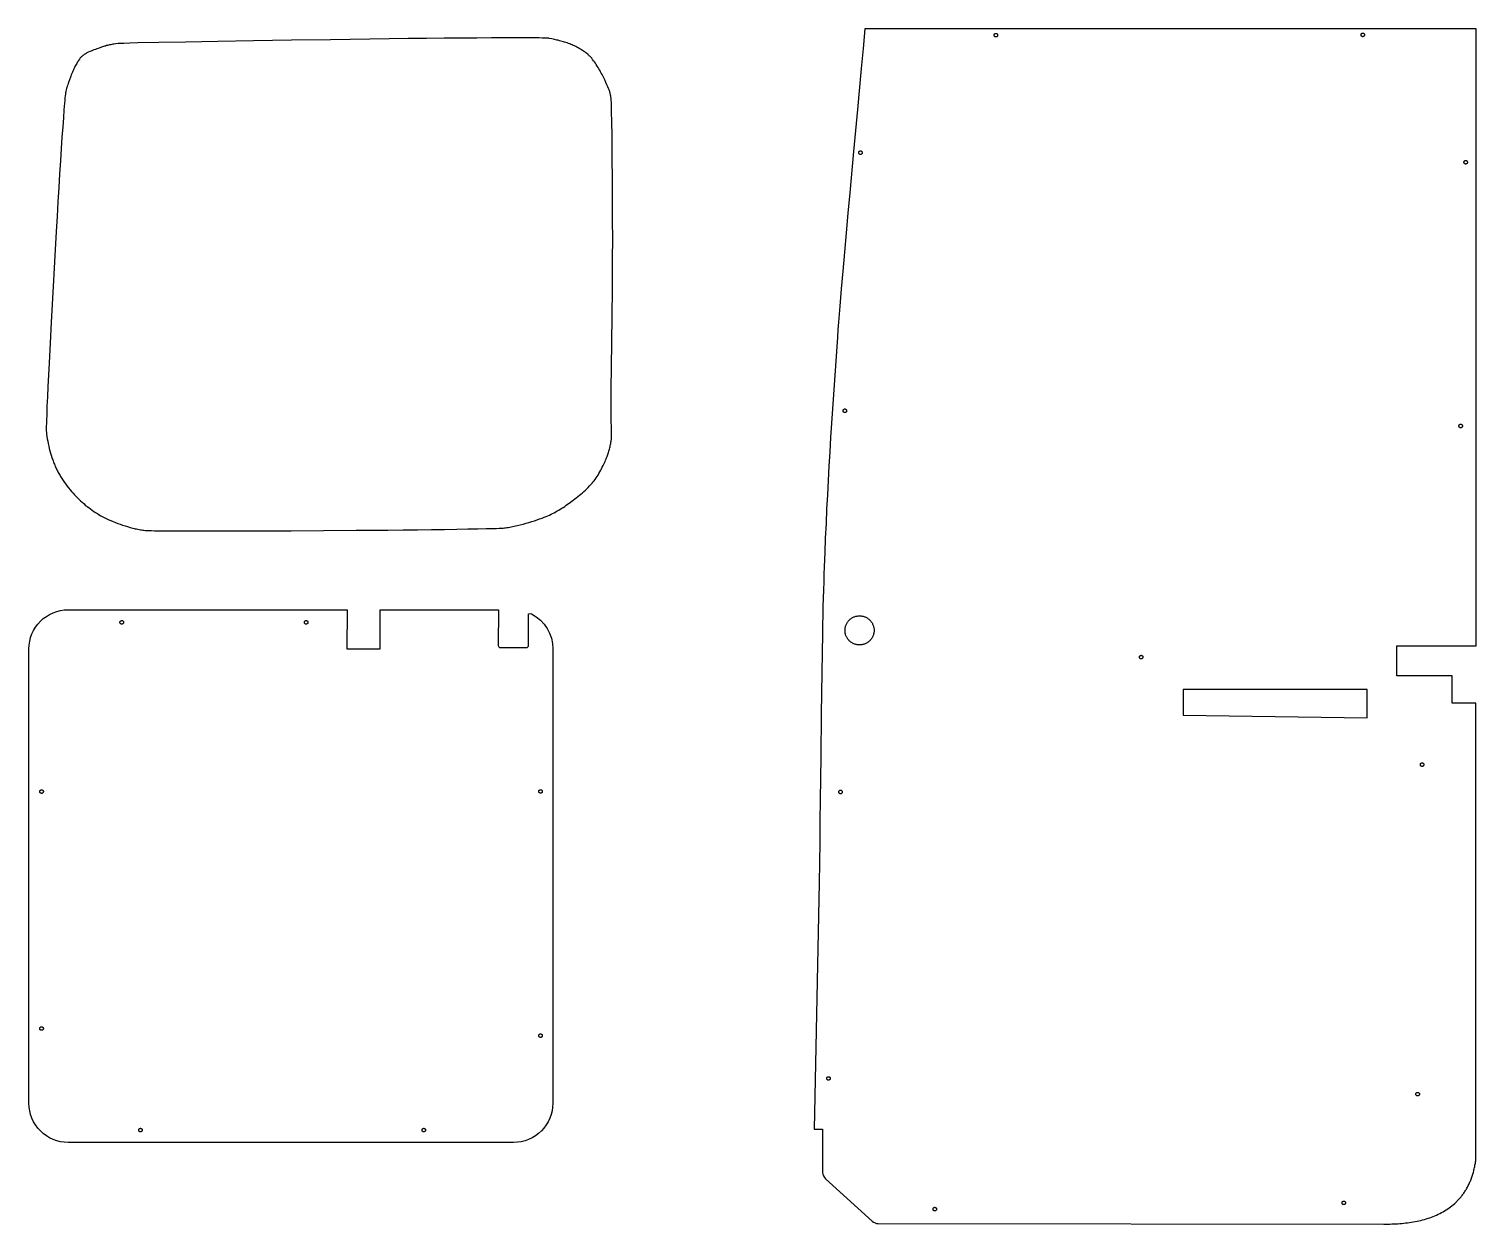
# Model space of a CAD drawing. Extents: x 850 to 7689, y -9166 to -905.
# Drawn here: x 6065 to 7689, y -4600 to -3258 of the extents above; entities that cross this region are included whole.
import ezdxf

# ---------------------------------------------------------------- set-up
doc = ezdxf.new("R2010")
doc.units = 0
doc.layers.add('Default_Layer', color=1, linetype='CONTINUOUS')

msp = doc.modelspace()

# ---------------------------------------------------------------- linework, layer by layer
at = {"layer": 'Default_Layer'}
for points in [[(7689.1, -4528.4), (7689.2, -4014.9), (7662.6, -4014.9), (7662.6, -3984.2), (7600.6, -3984.2), (7600.6, -3950.5), (7689.4, -3950.5), (7689.4, -3257.8), (7003.4, -3257.8), (7001.4, -3279.8), (6999.4, -3302.3), (6995.1, -3348.4), (6990.8, -3395.3), (6986.6, -3441.8), (6984.5, -3464.6), (6982.5, -3486.9), (6980.6, -3508.6), (6978.7, -3529.6), (6977, -3549.7), (6975.4, -3568.9), (6974.7, -3578), (6974, -3586.9), (6973.3, -3595.4), (6972.7, -3603.7), (6971.6, -3619.8), (6970.4, -3635.9), (6969.3, -3652), (6968.2, -3668.1), (6967.1, -3684.2), (6966.1, -3700.3), (6965.1, -3716.5), (6964.1, -3732.6), (6963.2, -3748.7), (6962.3, -3764.8), (6961.4, -3781), (6960.6, -3797.1), (6959.9, -3813.2), (6959.1, -3829.4), (6958.5, -3845.5), (6957.8, -3861.6), (6957.6, -3869.9), (6957.3, -3878.5), (6957, -3887.5), (6956.8, -3896.7), (6956.5, -3906.3), (6956.3, -3916.2), (6956.1, -3926.4), (6955.9, -3936.8), (6955.5, -3958.3), (6955.1, -3980.6), (6954.8, -4003.5), (6954.5, -4027), (6953.9, -4075), (6953.3, -4123.3), (6953.1, -4147.2), (6952.8, -4170.9), (6952.4, -4194), (6952.1, -4216.5), (6946.5, -4492.9), (6956.1, -4492.9), (6956.1, -4541.4, 0.211297), (6959.4, -4548.8), (7011.8, -4596.4, 0.186361), (7018.5, -4599), (7586.1, -4599.5), (7588.3, -4599.5), (7590.5, -4599.5), (7592.7, -4599.5), (7595, -4599.4), (7597.2, -4599.4), (7599.4, -4599.3), (7601.6, -4599.1), (7603.8, -4599), (7606, -4598.8), (7608.2, -4598.6), (7610.4, -4598.3), (7612.5, -4598.1), (7614.7, -4597.8), (7616.8, -4597.5), (7619, -4597.1), (7621.1, -4596.7), (7623.2, -4596.3), (7625.3, -4595.8), (7627.4, -4595.4), (7629.4, -4594.8), (7631.4, -4594.3), (7633.5, -4593.7), (7635.5, -4593.1), (7637.4, -4592.4), (7639.4, -4591.7), (7641.3, -4591), (7643.2, -4590.2), (7645.1, -4589.4), (7647, -4588.5), (7648.8, -4587.6), (7650.6, -4586.7), (7652.4, -4585.7), (7654.1, -4584.7), (7655.9, -4583.6), (7657.6, -4582.5), (7659.2, -4581.4), (7660.8, -4580.2), (7662.4, -4578.9), (7664, -4577.6), (7665.5, -4576.3), (7666.3, -4575.6), (7667, -4574.9), (7667.7, -4574.2), (7668.4, -4573.5), (7669.1, -4572.8), (7669.8, -4572), (7670.5, -4571.2), (7671.2, -4570.5), (7671.9, -4569.7), (7672.6, -4568.9), (7673.2, -4568.1), (7673.8, -4567.3), (7674.5, -4566.4), (7675.1, -4565.6), (7675.7, -4564.7), (7676.3, -4563.8), (7676.9, -4562.9), (7677.5, -4562), (7678, -4561.1), (7678.6, -4560.2), (7679.1, -4559.3), (7679.7, -4558.3), (7680.2, -4557.3), (7680.7, -4556.3), (7681.2, -4555.3), (7681.7, -4554.3), (7682.1, -4553.3), (7682.6, -4552.3), (7683, -4551.2), (7683.5, -4550.1), (7683.9, -4549.1), (7684.3, -4548), (7684.7, -4546.9), (7685.1, -4545.7), (7685.5, -4544.6), (7685.8, -4543.4), (7686.2, -4542.3), (7686.5, -4541.1), (7686.8, -4539.9), (7687.1, -4538.6), (7687.4, -4537.4), (7687.7, -4536.2), (7688, -4534.9), (7688.2, -4533.6), (7688.5, -4532.3), (7688.7, -4531), (7688.9, -4529.7), (7689.1, -4528.4)], [(6592.3, -3909.8), (6592, -3949.9, 0.413929), (6594.5, -3952.4), (6623.5, -3952.4, 0.414271), (6626, -3949.9), (6626.1, -3914.5, -0.207817), (6629.3, -3914.6, -0.282474), (6653.3, -3953.9), (6653.3, -4463.9, -0.414214), (6609.3, -4507.9), (6109.3, -4507.9, -0.414214), (6065.3, -4463.9), (6065.3, -3953.9, -0.414214), (6109.3, -3909.9), (6422.4, -3909.9), (6422.1, -3953.7), (6459.5, -3953.9), (6459.4, -3909.8), (6592.3, -3909.8)]]:
    msp.add_lwpolyline(points, format="xyb", close=True, dxfattribs=at)
for points in [[(7150.5, -3266.8), (7150.3, -3266.8), (7150.1, -3266.8), (7149.9, -3266.7), (7149.7, -3266.6), (7149.6, -3266.6), (7149.4, -3266.5), (7149.3, -3266.3), (7149.1, -3266.2), (7149, -3266.1), (7148.9, -3265.9), (7148.8, -3265.8), (7148.7, -3265.6), (7148.6, -3265.4), (7148.6, -3265.2), (7148.5, -3265), (7148.5, -3264.8), (7148.5, -3264.6), (7148.6, -3264.4), (7148.6, -3264.2), (7148.7, -3264), (7148.8, -3263.8), (7148.9, -3263.7), (7149, -3263.5), (7149.1, -3263.4), (7149.3, -3263.3), (7149.4, -3263.1), (7149.6, -3263), (7149.7, -3263), (7149.9, -3262.9), (7150.1, -3262.8), (7150.3, -3262.8), (7150.5, -3262.8), (7150.7, -3262.8), (7150.9, -3262.8), (7151.1, -3262.9), (7151.3, -3263), (7151.5, -3263), (7151.6, -3263.1), (7151.8, -3263.3), (7151.9, -3263.4), (7152.1, -3263.5), (7152.2, -3263.7), (7152.3, -3263.8), (7152.4, -3264), (7152.4, -3264.2), (7152.5, -3264.4), (7152.5, -3264.6), (7152.5, -3264.8), (7152.5, -3265), (7152.5, -3265.2), (7152.4, -3265.4), (7152.4, -3265.6), (7152.3, -3265.8), (7152.2, -3265.9), (7152.1, -3266.1), (7151.9, -3266.2), (7151.8, -3266.3), (7151.6, -3266.5), (7151.5, -3266.6), (7151.3, -3266.6), (7151.1, -3266.7), (7150.9, -3266.8), (7150.7, -3266.8), (7150.5, -3266.8)], [(7562.3, -3266.5), (7562.1, -3266.5), (7561.9, -3266.4), (7561.7, -3266.4), (7561.5, -3266.3), (7561.3, -3266.2), (7561.2, -3266.1), (7561, -3266), (7560.9, -3265.9), (7560.7, -3265.7), (7560.6, -3265.6), (7560.5, -3265.4), (7560.4, -3265.2), (7560.4, -3265.1), (7560.3, -3264.9), (7560.3, -3264.7), (7560.3, -3264.5), (7560.3, -3264.3), (7560.3, -3264.1), (7560.4, -3263.9), (7560.4, -3263.7), (7560.5, -3263.5), (7560.6, -3263.4), (7560.7, -3263.2), (7560.9, -3263.1), (7561, -3262.9), (7561.2, -3262.8), (7561.3, -3262.7), (7561.5, -3262.6), (7561.7, -3262.6), (7561.9, -3262.5), (7562.1, -3262.5), (7562.3, -3262.5), (7562.5, -3262.5), (7562.7, -3262.5), (7562.9, -3262.6), (7563, -3262.6), (7563.2, -3262.7), (7563.4, -3262.8), (7563.5, -3262.9), (7563.7, -3263.1), (7563.8, -3263.2), (7563.9, -3263.4), (7564, -3263.5), (7564.1, -3263.7), (7564.2, -3263.9), (7564.2, -3264.1), (7564.3, -3264.3), (7564.3, -3264.5), (7564.3, -3264.7), (7564.2, -3264.9), (7564.2, -3265.1), (7564.1, -3265.2), (7564, -3265.4), (7563.9, -3265.6), (7563.8, -3265.7), (7563.7, -3265.9), (7563.5, -3266), (7563.4, -3266.1), (7563.2, -3266.2), (7563, -3266.3), (7562.9, -3266.4), (7562.7, -3266.4), (7562.5, -3266.5), (7562.3, -3266.5)], [(6600.2, -3817.9), (6601.7, -3817.7), (6603.3, -3817.4), (6604.9, -3817.1), (6606.5, -3816.8), (6608.2, -3816.5), (6609.8, -3816.2), (6611.5, -3815.8), (6613.1, -3815.4), (6616.5, -3814.6), (6619.9, -3813.7), (6623.2, -3812.8), (6626.5, -3811.8), (6629.7, -3810.9), (6632.7, -3809.9), (6635.7, -3808.9), (6638.5, -3807.9), (6641.2, -3807), (6643.6, -3806.1), (6645.8, -3805.2), (6647.7, -3804.4), (6649.5, -3803.6), (6651.3, -3802.7), (6653.1, -3801.8), (6654.8, -3800.9), (6656.6, -3800), (6658.3, -3799), (6660, -3798), (6661.7, -3797), (6663.4, -3795.9), (6665, -3794.9), (6666.7, -3793.8), (6668.3, -3792.6), (6669.9, -3791.5), (6671.5, -3790.4), (6673.1, -3789.2), (6674.7, -3788), (6676.3, -3786.8), (6678, -3785.5), (6679.6, -3784.2), (6681.3, -3782.8), (6683.1, -3781.4), (6684.8, -3780), (6686.5, -3778.5), (6688.1, -3777), (6689.8, -3775.5), (6691.4, -3774), (6693, -3772.5), (6694.5, -3770.9), (6695.9, -3769.4), (6697.3, -3767.9), (6698.6, -3766.4), (6699.2, -3765.7), (6699.7, -3765), (6700.3, -3764.2), (6700.9, -3763.5), (6702, -3761.9), (6703, -3760.3), (6704.1, -3758.6), (6705.1, -3756.9), (6706.1, -3755.1), (6707, -3753.3), (6708, -3751.6), (6708.8, -3749.8), (6709.7, -3748.1), (6710.5, -3746.4), (6711.2, -3744.8), (6711.9, -3743.3), (6712.5, -3741.8), (6713.1, -3740.5), (6713.6, -3739.2), (6714.1, -3738), (6714.5, -3736.8), (6714.9, -3735.6), (6715.4, -3734.4), (6715.8, -3733.2), (6716.2, -3731.9), (6716.5, -3730.7), (6716.9, -3729.5), (6717.2, -3728.2), (6717.5, -3727), (6717.8, -3725.7), (6718.1, -3724.5), (6718.3, -3723.2), (6718.5, -3721.9), (6718.7, -3720.7), (6718.9, -3719.4), (6719, -3718.8), (6719.1, -3718.1), (6719.1, -3716.6), (6719.2, -3715), (6719.2, -3713.3), (6719.2, -3711.4), (6719.2, -3709.6), (6719.1, -3705.6), (6718.8, -3697.3), (6718.7, -3693.2), (6718.7, -3691.2), (6718.6, -3689.3), (6718.7, -3686.1), (6718.7, -3680.5), (6718.9, -3662.8), (6719.6, -3610.3), (6719.9, -3579.9), (6720.2, -3549.8), (6720.3, -3535.5), (6720.4, -3522.1), (6720.4, -3510), (6720.5, -3499.2), (6720.5, -3488.8), (6720.4, -3477.5), (6720.4, -3465.5), (6720.3, -3452.9), (6720.1, -3427.2), (6719.9, -3402.1), (6719.7, -3379.2), (6719.5, -3360.3), (6719.3, -3352.8), (6719.2, -3347), (6719.1, -3343), (6719.1, -3341.7), (6719.1, -3341), (6718.8, -3337.5), (6718.6, -3335.8), (6718.4, -3334), (6718.3, -3333.2), (6718.1, -3332.3), (6718, -3331.4), (6717.8, -3330.6), (6717.6, -3329.7), (6717.3, -3328.9), (6717.1, -3328.1), (6716.8, -3327.2), (6716.4, -3326.2), (6715.8, -3324.6), (6715, -3322.7), (6714, -3320.4), (6712.8, -3317.9), (6711.5, -3315.1), (6710.1, -3312.1), (6709.3, -3310.5), (6708.5, -3309), (6707.6, -3307.4), (6706.8, -3305.8), (6705.9, -3304.2), (6705, -3302.6), (6704, -3301), (6703, -3299.5), (6702.1, -3297.9), (6701.1, -3296.4), (6700, -3294.9), (6699, -3293.5), (6697.9, -3292.2), (6696.9, -3290.8), (6695.8, -3289.6), (6694.7, -3288.4), (6694.1, -3287.9), (6693.6, -3287.3), (6693, -3286.8), (6692.5, -3286.3), (6691.4, -3285.4), (6690.2, -3284.5), (6689.1, -3283.6), (6687.9, -3282.7), (6686.7, -3281.9), (6685.4, -3281.1), (6684.2, -3280.4), (6682.9, -3279.6), (6681.6, -3278.9), (6680.3, -3278.2), (6679, -3277.6), (6677.6, -3276.9), (6676.3, -3276.3), (6674.9, -3275.7), (6673.6, -3275.2), (6672.2, -3274.6), (6670.8, -3274.1), (6669.4, -3273.6), (6667.9, -3273.1), (6666.5, -3272.7), (6665.1, -3272.2), (6663.7, -3271.8), (6662.2, -3271.4), (6660.8, -3271), (6659.3, -3270.6), (6657.9, -3270.3), (6655, -3269.6), (6652.1, -3269), (6649.2, -3268.4), (6648.7, -3268.3), (6648.1, -3268.3), (6646.5, -3268.2), (6644.2, -3268.1), (6641.3, -3268), (6637.8, -3267.9), (6633.8, -3267.8), (6629.3, -3267.8), (6624.3, -3267.8), (6612.7, -3267.8), (6599.4, -3267.8), (6584.4, -3267.8), (6568, -3268), (6550.3, -3268.1), (6531.5, -3268.3), (6511.7, -3268.5), (6491, -3268.7), (6469.8, -3269), (6448.1, -3269.3), (6403.9, -3269.9), (6359.9, -3270.6), (6317.2, -3271.3), (6277.3, -3271.9), (6241.5, -3272.6), (6211.1, -3273.1), (6187.4, -3273.6), (6178.5, -3273.8), (6171.7, -3274), (6167.3, -3274.1), (6166, -3274.2), (6165.4, -3274.2), (6163, -3274.5), (6160.7, -3274.9), (6159.5, -3275.1), (6158.3, -3275.3), (6157.1, -3275.5), (6155.9, -3275.8), (6154.8, -3276.1), (6153.6, -3276.3), (6152.5, -3276.6), (6151.3, -3277), (6150.1, -3277.3), (6149, -3277.7), (6147.9, -3278), (6146.7, -3278.4), (6144.3, -3279.3), (6141.4, -3280.2), (6139.9, -3280.8), (6138.3, -3281.3), (6136.7, -3281.9), (6135.1, -3282.6), (6133.5, -3283.3), (6131.9, -3284), (6131.1, -3284.4), (6130.4, -3284.8), (6129.6, -3285.3), (6128.8, -3285.7), (6128.1, -3286.2), (6127.4, -3286.6), (6126.7, -3287.1), (6126, -3287.6), (6125.4, -3288.2), (6124.7, -3288.7), (6124.1, -3289.3), (6123.6, -3289.8), (6123, -3290.4), (6122.4, -3291.1), (6121.9, -3291.9), (6121.3, -3292.7), (6120.7, -3293.6), (6120.1, -3294.6), (6119.5, -3295.6), (6118.9, -3296.6), (6118.3, -3297.7), (6117.7, -3298.9), (6117, -3300), (6116.4, -3301.3), (6115.8, -3302.5), (6115.2, -3303.8), (6114.7, -3305.1), (6114.1, -3306.5), (6113.5, -3307.9), (6112.9, -3309.2), (6112.4, -3310.7), (6111.8, -3312.1), (6110.8, -3314.9), (6109.8, -3317.8), (6109.3, -3319.2), (6108.8, -3320.6), (6108.4, -3322.1), (6108, -3323.4), (6107.6, -3324.8), (6107.2, -3326.2), (6106.9, -3327.5), (6106.6, -3328.8), (6106.5, -3329.2), (6106.4, -3329.7), (6106.2, -3331.1), (6106, -3332.9), (6105.8, -3335.2), (6105.5, -3338), (6105.2, -3341.1), (6104.6, -3348.6), (6104, -3357.6), (6103.2, -3367.9), (6102.4, -3379.5), (6101.6, -3392.2), (6100.7, -3406), (6099.8, -3420.5), (6098.8, -3435.9), (6097.9, -3451.8), (6096.9, -3468.3), (6095.9, -3485.1), (6093.9, -3519.3), (6092, -3553.6), (6090.2, -3586.9), (6089.4, -3602.9), (6088.6, -3618.2), (6087.9, -3632.8), (6087.2, -3646.5), (6086.6, -3659.2), (6086.1, -3670.9), (6085.6, -3681.2), (6085.3, -3690.2), (6085, -3697.8), (6084.9, -3700.9), (6084.8, -3703.6), (6084.8, -3706), (6084.8, -3707.8), (6084.8, -3709.2), (6084.9, -3710.1), (6085.2, -3712.8), (6085.5, -3715.4), (6085.9, -3718.1), (6086.4, -3720.8), (6086.9, -3723.4), (6087.5, -3726.1), (6088.1, -3728.7), (6088.8, -3731.3), (6089.5, -3733.9), (6090.3, -3736.5), (6091.1, -3739.1), (6092, -3741.6), (6092.4, -3742.8), (6092.9, -3744.1), (6093.4, -3745.3), (6093.9, -3746.5), (6094.4, -3747.7), (6094.9, -3748.9), (6095.4, -3750), (6096, -3751.2), (6096.5, -3752.3), (6097.1, -3753.5), (6097.7, -3754.6), (6098.3, -3755.8), (6098.9, -3756.9), (6099.6, -3758), (6100.3, -3759.2), (6100.9, -3760.3), (6102.3, -3762.5), (6103.8, -3764.7), (6105.3, -3766.9), (6106.8, -3769), (6108.3, -3771.1), (6109.9, -3773.1), (6111.6, -3775.1), (6113.2, -3777.1), (6114.9, -3779), (6116.5, -3780.8), (6118.2, -3782.6), (6119.9, -3784.3), (6121.5, -3785.9), (6123.3, -3787.6), (6125, -3789.2), (6126.8, -3790.7), (6128.6, -3792.3), (6130.5, -3793.8), (6132.4, -3795.2), (6134.3, -3796.6), (6136.2, -3798), (6138.2, -3799.4), (6140.1, -3800.7), (6142.1, -3801.9), (6144.2, -3803.2), (6146.2, -3804.4), (6148.3, -3805.5), (6150.4, -3806.6), (6152.6, -3807.7), (6154.9, -3808.8), (6157.3, -3809.8), (6159.7, -3810.9), (6162.3, -3811.9), (6165, -3812.9), (6167.7, -3813.9), (6170.4, -3814.9), (6173.3, -3815.8), (6176.1, -3816.6), (6179, -3817.4), (6181.8, -3818.2), (6183.3, -3818.6), (6184.7, -3818.9), (6186.1, -3819.2), (6187.6, -3819.5), (6189, -3819.8), (6190.4, -3820.1), (6191.8, -3820.3), (6193.2, -3820.5), (6193.6, -3820.6), (6194.1, -3820.7), (6195.6, -3820.8), (6197.6, -3820.8), (6200, -3820.9), (6202.9, -3821), (6206.3, -3821.1), (6214.3, -3821.2), (6223.8, -3821.3), (6234.9, -3821.4), (6247.2, -3821.4), (6260.7, -3821.4), (6275.3, -3821.4), (6290.9, -3821.4), (6307.2, -3821.4), (6324.2, -3821.3), (6359.6, -3821.2), (6396.1, -3821), (6432.7, -3820.7), (6468.2, -3820.4), (6485.2, -3820.2), (6501.6, -3820), (6517.1, -3819.8), (6531.8, -3819.6), (6545.4, -3819.4), (6557.8, -3819.2), (6569, -3819), (6578.6, -3818.8), (6586.7, -3818.6), (6590.1, -3818.5), (6593.1, -3818.4), (6595.6, -3818.2), (6597.6, -3818.1), (6599.2, -3818), (6600.2, -3817.9)], [(6998.6, -3398.7), (6998.4, -3398.7), (6998.2, -3398.7), (6998, -3398.6), (6997.8, -3398.6), (6997.6, -3398.5), (6997.4, -3398.4), (6997.3, -3398.3), (6997.1, -3398.1), (6997, -3398), (6996.9, -3397.8), (6996.8, -3397.7), (6996.7, -3397.5), (6996.7, -3397.3), (6996.6, -3397.1), (6996.6, -3396.9), (6996.6, -3396.7), (6996.6, -3396.5), (6996.6, -3396.3), (6996.7, -3396.1), (6996.7, -3395.9), (6996.8, -3395.8), (6996.9, -3395.6), (6997, -3395.4), (6997.1, -3395.3), (6997.3, -3395.2), (6997.4, -3395.1), (6997.6, -3395), (6997.8, -3394.9), (6998, -3394.8), (6998.2, -3394.8), (6998.4, -3394.7), (6998.6, -3394.7), (6998.8, -3394.7), (6999, -3394.8), (6999.2, -3394.8), (6999.3, -3394.9), (6999.5, -3395), (6999.7, -3395.1), (6999.8, -3395.2), (7000, -3395.3), (7000.1, -3395.4), (7000.2, -3395.6), (7000.3, -3395.8), (7000.4, -3395.9), (7000.5, -3396.1), (7000.5, -3396.3), (7000.6, -3396.5), (7000.6, -3396.7), (7000.6, -3396.9), (7000.5, -3397.1), (7000.5, -3397.3), (7000.4, -3397.5), (7000.3, -3397.7), (7000.2, -3397.8), (7000.1, -3398), (7000, -3398.1), (6999.8, -3398.3), (6999.7, -3398.4), (6999.5, -3398.5), (6999.3, -3398.6), (6999.2, -3398.6), (6999, -3398.7), (6998.8, -3398.7), (6998.6, -3398.7)], [(7677.8, -3409.5), (7677.6, -3409.5), (7677.4, -3409.5), (7677.2, -3409.4), (7677, -3409.3), (7676.8, -3409.3), (7676.7, -3409.2), (7676.5, -3409), (7676.4, -3408.9), (7676.2, -3408.8), (7676.1, -3408.6), (7676, -3408.5), (7675.9, -3408.3), (7675.9, -3408.1), (7675.8, -3407.9), (7675.8, -3407.7), (7675.8, -3407.5), (7675.8, -3407.3), (7675.8, -3407.1), (7675.9, -3406.9), (7675.9, -3406.7), (7676, -3406.6), (7676.1, -3406.4), (7676.2, -3406.2), (7676.4, -3406.1), (7676.5, -3406), (7676.7, -3405.8), (7676.8, -3405.7), (7677, -3405.7), (7677.2, -3405.6), (7677.4, -3405.5), (7677.6, -3405.5), (7677.8, -3405.5), (7678, -3405.5), (7678.2, -3405.5), (7678.4, -3405.6), (7678.6, -3405.7), (7678.7, -3405.7), (7678.9, -3405.8), (7679, -3406), (7679.2, -3406.1), (7679.3, -3406.2), (7679.4, -3406.4), (7679.5, -3406.6), (7679.6, -3406.7), (7679.7, -3406.9), (7679.7, -3407.1), (7679.8, -3407.3), (7679.8, -3407.5), (7679.8, -3407.7), (7679.7, -3407.9), (7679.7, -3408.1), (7679.6, -3408.3), (7679.5, -3408.5), (7679.4, -3408.6), (7679.3, -3408.8), (7679.2, -3408.9), (7679, -3409), (7678.9, -3409.2), (7678.7, -3409.3), (7678.6, -3409.3), (7678.4, -3409.4), (7678.2, -3409.5), (7678, -3409.5), (7677.8, -3409.5)], [(6981, -3688.5), (6980.8, -3688.5), (6980.6, -3688.5), (6980.4, -3688.4), (6980.2, -3688.3), (6980.1, -3688.3), (6979.9, -3688.2), (6979.7, -3688), (6979.6, -3687.9), (6979.5, -3687.8), (6979.3, -3687.6), (6979.2, -3687.5), (6979.2, -3687.3), (6979.1, -3687.1), (6979, -3686.9), (6979, -3686.7), (6979, -3686.5), (6979, -3686.3), (6979, -3686.1), (6979.1, -3685.9), (6979.2, -3685.7), (6979.2, -3685.5), (6979.3, -3685.4), (6979.5, -3685.2), (6979.6, -3685.1), (6979.7, -3685), (6979.9, -3684.8), (6980.1, -3684.7), (6980.2, -3684.7), (6980.4, -3684.6), (6980.6, -3684.5), (6980.8, -3684.5), (6981, -3684.5), (6981.2, -3684.5), (6981.4, -3684.5), (6981.6, -3684.6), (6981.8, -3684.7), (6982, -3684.7), (6982.1, -3684.8), (6982.3, -3685), (6982.4, -3685.1), (6982.5, -3685.2), (6982.7, -3685.4), (6982.8, -3685.5), (6982.8, -3685.7), (6982.9, -3685.9), (6983, -3686.1), (6983, -3686.3), (6983, -3686.5), (6983, -3686.7), (6983, -3686.9), (6982.9, -3687.1), (6982.8, -3687.3), (6982.8, -3687.5), (6982.7, -3687.6), (6982.5, -3687.8), (6982.4, -3687.9), (6982.3, -3688), (6982.1, -3688.2), (6982, -3688.3), (6981.8, -3688.3), (6981.6, -3688.4), (6981.4, -3688.5), (6981.2, -3688.5), (6981, -3688.5)], [(7672.1, -3705.6), (7671.9, -3705.5), (7671.7, -3705.5), (7671.5, -3705.5), (7671.3, -3705.4), (7671.2, -3705.3), (7671, -3705.2), (7670.8, -3705.1), (7670.7, -3705), (7670.6, -3704.8), (7670.5, -3704.7), (7670.4, -3704.5), (7670.3, -3704.3), (7670.2, -3704.2), (7670.2, -3704), (7670.1, -3703.8), (7670.1, -3703.6), (7670.1, -3703.4), (7670.2, -3703.2), (7670.2, -3703), (7670.3, -3702.8), (7670.4, -3702.6), (7670.5, -3702.4), (7670.6, -3702.3), (7670.7, -3702.1), (7670.8, -3702), (7671, -3701.9), (7671.2, -3701.8), (7671.3, -3701.7), (7671.5, -3701.6), (7671.7, -3701.6), (7671.9, -3701.6), (7672.1, -3701.6), (7672.3, -3701.6), (7672.5, -3701.6), (7672.7, -3701.6), (7672.9, -3701.7), (7673.1, -3701.8), (7673.2, -3701.9), (7673.4, -3702), (7673.5, -3702.1), (7673.7, -3702.3), (7673.8, -3702.4), (7673.9, -3702.6), (7674, -3702.8), (7674, -3703), (7674.1, -3703.2), (7674.1, -3703.4), (7674.1, -3703.6), (7674.1, -3703.8), (7674.1, -3704), (7674, -3704.2), (7674, -3704.3), (7673.9, -3704.5), (7673.8, -3704.7), (7673.7, -3704.8), (7673.5, -3705), (7673.4, -3705.1), (7673.2, -3705.2), (7673.1, -3705.3), (7672.9, -3705.4), (7672.7, -3705.5), (7672.5, -3705.5), (7672.3, -3705.5), (7672.1, -3705.6)], [(6167.5, -3924), (6167.5, -3923.8), (6167.5, -3923.6), (6167.6, -3923.4), (6167.7, -3923.2), (6167.7, -3923.1), (6167.8, -3922.9), (6168, -3922.7), (6168.1, -3922.6), (6168.2, -3922.5), (6168.4, -3922.4), (6168.5, -3922.3), (6168.7, -3922.2), (6168.9, -3922.1), (6169.1, -3922.1), (6169.3, -3922), (6169.5, -3922), (6169.7, -3922), (6169.9, -3922.1), (6170.1, -3922.1), (6170.3, -3922.2), (6170.4, -3922.3), (6170.6, -3922.4), (6170.8, -3922.5), (6170.9, -3922.6), (6171, -3922.7), (6171.2, -3922.9), (6171.3, -3923.1), (6171.3, -3923.2), (6171.4, -3923.4), (6171.5, -3923.6), (6171.5, -3923.8), (6171.5, -3924), (6171.5, -3924.2), (6171.5, -3924.4), (6171.4, -3924.6), (6171.3, -3924.8), (6171.3, -3925), (6171.2, -3925.1), (6171, -3925.3), (6170.9, -3925.4), (6170.8, -3925.6), (6170.6, -3925.7), (6170.4, -3925.8), (6170.3, -3925.9), (6170.1, -3925.9), (6169.9, -3926), (6169.7, -3926), (6169.5, -3926), (6169.3, -3926), (6169.1, -3926), (6168.9, -3925.9), (6168.7, -3925.9), (6168.5, -3925.8), (6168.4, -3925.7), (6168.2, -3925.6), (6168.1, -3925.4), (6168, -3925.3), (6167.8, -3925.1), (6167.7, -3925), (6167.7, -3924.8), (6167.6, -3924.6), (6167.5, -3924.4), (6167.5, -3924.2), (6167.5, -3924)], [(6374.5, -3924), (6374.5, -3923.8), (6374.5, -3923.6), (6374.6, -3923.4), (6374.7, -3923.2), (6374.7, -3923.1), (6374.8, -3922.9), (6375, -3922.7), (6375.1, -3922.6), (6375.2, -3922.5), (6375.4, -3922.4), (6375.5, -3922.3), (6375.7, -3922.2), (6375.9, -3922.1), (6376.1, -3922.1), (6376.3, -3922), (6376.5, -3922), (6376.7, -3922), (6376.9, -3922.1), (6377.1, -3922.1), (6377.3, -3922.2), (6377.4, -3922.3), (6377.6, -3922.4), (6377.8, -3922.5), (6377.9, -3922.6), (6378, -3922.7), (6378.2, -3922.9), (6378.3, -3923.1), (6378.3, -3923.2), (6378.4, -3923.4), (6378.5, -3923.6), (6378.5, -3923.8), (6378.5, -3924), (6378.5, -3924.2), (6378.5, -3924.4), (6378.4, -3924.6), (6378.3, -3924.8), (6378.3, -3925), (6378.2, -3925.1), (6378, -3925.3), (6377.9, -3925.4), (6377.8, -3925.6), (6377.6, -3925.7), (6377.4, -3925.8), (6377.3, -3925.9), (6377.1, -3925.9), (6376.9, -3926), (6376.7, -3926), (6376.5, -3926), (6376.3, -3926), (6376.1, -3926), (6375.9, -3925.9), (6375.7, -3925.9), (6375.5, -3925.8), (6375.4, -3925.7), (6375.2, -3925.6), (6375.1, -3925.4), (6375, -3925.3), (6374.8, -3925.1), (6374.7, -3925), (6374.7, -3924.8), (6374.6, -3924.6), (6374.5, -3924.4), (6374.5, -3924.2), (6374.5, -3924)], [(6997.5, -3949.3), (6996.7, -3949.3), (6995.9, -3949.3), (6995, -3949.2), (6994.2, -3949), (6993.4, -3948.8), (6992.7, -3948.6), (6991.9, -3948.4), (6991.2, -3948.1), (6990.4, -3947.7), (6989.7, -3947.4), (6989.1, -3947), (6988.4, -3946.6), (6987.8, -3946.1), (6987.1, -3945.6), (6986.5, -3945.1), (6986, -3944.6), (6985.4, -3944), (6984.9, -3943.4), (6984.4, -3942.8), (6984, -3942.1), (6983.6, -3941.5), (6983.2, -3940.8), (6982.8, -3940.1), (6982.5, -3939.4), (6982.2, -3938.6), (6981.9, -3937.9), (6981.7, -3937.1), (6981.5, -3936.3), (6981.4, -3935.5), (6981.3, -3934.7), (6981.2, -3933.9), (6981.2, -3933), (6981.2, -3932.2), (6981.3, -3931.4), (6981.4, -3930.5), (6981.5, -3929.7), (6981.7, -3928.9), (6981.9, -3928.2), (6982.2, -3927.4), (6982.5, -3926.7), (6982.8, -3926), (6983.2, -3925.2), (6983.6, -3924.6), (6984, -3923.9), (6984.4, -3923.3), (6984.9, -3922.6), (6985.4, -3922.1), (6986, -3921.5), (6986.5, -3920.9), (6987.1, -3920.4), (6987.8, -3919.9), (6988.4, -3919.5), (6989.1, -3919.1), (6989.7, -3918.7), (6990.4, -3918.3), (6991.2, -3918), (6991.9, -3917.7), (6992.7, -3917.4), (6993.4, -3917.2), (6994.2, -3917), (6995, -3916.9), (6995.9, -3916.8), (6996.7, -3916.7), (6997.5, -3916.7), (6998.4, -3916.7), (6999.2, -3916.8), (7000, -3916.9), (7000.8, -3917), (7001.6, -3917.2), (7002.4, -3917.4), (7003.1, -3917.7), (7003.9, -3918), (7004.6, -3918.3), (7005.3, -3918.7), (7006, -3919.1), (7006.6, -3919.5), (7007.3, -3919.9), (7007.9, -3920.4), (7008.5, -3920.9), (7009.1, -3921.5), (7009.6, -3922.1), (7010.1, -3922.6), (7010.6, -3923.3), (7011.1, -3923.9), (7011.5, -3924.6), (7011.9, -3925.2), (7012.2, -3926), (7012.6, -3926.7), (7012.8, -3927.4), (7013.1, -3928.2), (7013.3, -3928.9), (7013.5, -3929.7), (7013.6, -3930.5), (7013.8, -3931.4), (7013.8, -3932.2), (7013.8, -3933), (7013.8, -3933.9), (7013.8, -3934.7), (7013.6, -3935.5), (7013.5, -3936.3), (7013.3, -3937.1), (7013.1, -3937.9), (7012.8, -3938.6), (7012.6, -3939.4), (7012.2, -3940.1), (7011.9, -3940.8), (7011.5, -3941.5), (7011.1, -3942.1), (7010.6, -3942.8), (7010.1, -3943.4), (7009.6, -3944), (7009.1, -3944.6), (7008.5, -3945.1), (7007.9, -3945.6), (7007.3, -3946.1), (7006.6, -3946.6), (7006, -3947), (7005.3, -3947.4), (7004.6, -3947.7), (7003.9, -3948.1), (7003.1, -3948.4), (7002.4, -3948.6), (7001.6, -3948.8), (7000.8, -3949), (7000, -3949.2), (6999.2, -3949.3), (6998.4, -3949.3), (6997.5, -3949.3)], [(7313.5, -3965), (7313.3, -3965), (7313.1, -3965), (7312.9, -3964.9), (7312.8, -3964.9), (7312.6, -3964.8), (7312.4, -3964.7), (7312.3, -3964.6), (7312.1, -3964.4), (7312, -3964.3), (7311.9, -3964.1), (7311.8, -3964), (7311.7, -3963.8), (7311.6, -3963.6), (7311.6, -3963.4), (7311.6, -3963.2), (7311.5, -3963), (7311.6, -3962.8), (7311.6, -3962.6), (7311.6, -3962.4), (7311.7, -3962.2), (7311.8, -3962.1), (7311.9, -3961.9), (7312, -3961.7), (7312.1, -3961.6), (7312.3, -3961.5), (7312.4, -3961.4), (7312.6, -3961.3), (7312.8, -3961.2), (7312.9, -3961.1), (7313.1, -3961.1), (7313.3, -3961), (7313.5, -3961), (7313.7, -3961), (7313.9, -3961.1), (7314.1, -3961.1), (7314.3, -3961.2), (7314.5, -3961.3), (7314.7, -3961.4), (7314.8, -3961.5), (7315, -3961.6), (7315.1, -3961.7), (7315.2, -3961.9), (7315.3, -3962.1), (7315.4, -3962.2), (7315.5, -3962.4), (7315.5, -3962.6), (7315.5, -3962.8), (7315.5, -3963), (7315.5, -3963.2), (7315.5, -3963.4), (7315.5, -3963.6), (7315.4, -3963.8), (7315.3, -3964), (7315.2, -3964.1), (7315.1, -3964.3), (7315, -3964.4), (7314.8, -3964.6), (7314.7, -3964.7), (7314.5, -3964.8), (7314.3, -3964.9), (7314.1, -3964.9), (7313.9, -3965), (7313.7, -3965), (7313.5, -3965)], [(7567.3, -3999.3), (7360.7, -3999.3), (7360.7, -4028.4), (7567.1, -4031.1), (7567.3, -3999.3)], [(7628.8, -4085.8), (7628.6, -4085.8), (7628.4, -4085.7), (7628.2, -4085.7), (7628.1, -4085.6), (7627.9, -4085.5), (7627.7, -4085.4), (7627.6, -4085.3), (7627.4, -4085.2), (7627.3, -4085), (7627.2, -4084.9), (7627.1, -4084.7), (7627, -4084.5), (7626.9, -4084.4), (7626.9, -4084.2), (7626.9, -4084), (7626.8, -4083.8), (7626.9, -4083.6), (7626.9, -4083.4), (7626.9, -4083.2), (7627, -4083), (7627.1, -4082.8), (7627.2, -4082.6), (7627.3, -4082.5), (7627.4, -4082.4), (7627.6, -4082.2), (7627.7, -4082.1), (7627.9, -4082), (7628.1, -4081.9), (7628.2, -4081.9), (7628.4, -4081.8), (7628.6, -4081.8), (7628.8, -4081.8), (7629, -4081.8), (7629.2, -4081.8), (7629.4, -4081.9), (7629.6, -4081.9), (7629.8, -4082), (7630, -4082.1), (7630.1, -4082.2), (7630.3, -4082.4), (7630.4, -4082.5), (7630.5, -4082.6), (7630.6, -4082.8), (7630.7, -4083), (7630.8, -4083.2), (7630.8, -4083.4), (7630.8, -4083.6), (7630.8, -4083.8), (7630.8, -4084), (7630.8, -4084.2), (7630.8, -4084.4), (7630.7, -4084.5), (7630.6, -4084.7), (7630.5, -4084.9), (7630.4, -4085), (7630.3, -4085.2), (7630.1, -4085.3), (7630, -4085.4), (7629.8, -4085.5), (7629.6, -4085.6), (7629.4, -4085.7), (7629.2, -4085.7), (7629, -4085.8), (7628.8, -4085.8)], [(6077.5, -4114), (6077.5, -4113.8), (6077.5, -4113.6), (6077.6, -4113.4), (6077.7, -4113.2), (6077.7, -4113.1), (6077.8, -4112.9), (6078, -4112.7), (6078.1, -4112.6), (6078.2, -4112.5), (6078.4, -4112.4), (6078.5, -4112.3), (6078.7, -4112.2), (6078.9, -4112.1), (6079.1, -4112.1), (6079.3, -4112), (6079.5, -4112), (6079.7, -4112), (6079.9, -4112.1), (6080.1, -4112.1), (6080.3, -4112.2), (6080.4, -4112.3), (6080.6, -4112.4), (6080.8, -4112.5), (6080.9, -4112.6), (6081, -4112.7), (6081.2, -4112.9), (6081.3, -4113.1), (6081.3, -4113.2), (6081.4, -4113.4), (6081.5, -4113.6), (6081.5, -4113.8), (6081.5, -4114), (6081.5, -4114.2), (6081.5, -4114.4), (6081.4, -4114.6), (6081.3, -4114.8), (6081.3, -4115), (6081.2, -4115.1), (6081, -4115.3), (6080.9, -4115.4), (6080.8, -4115.6), (6080.6, -4115.7), (6080.4, -4115.8), (6080.3, -4115.9), (6080.1, -4115.9), (6079.9, -4116), (6079.7, -4116), (6079.5, -4116), (6079.3, -4116), (6079.1, -4116), (6078.9, -4115.9), (6078.7, -4115.9), (6078.5, -4115.8), (6078.4, -4115.7), (6078.2, -4115.6), (6078.1, -4115.4), (6078, -4115.3), (6077.8, -4115.1), (6077.7, -4115), (6077.7, -4114.8), (6077.6, -4114.6), (6077.5, -4114.4), (6077.5, -4114.2), (6077.5, -4114)], [(6637.5, -4113.9), (6637.5, -4113.7), (6637.5, -4113.5), (6637.6, -4113.3), (6637.7, -4113.1), (6637.7, -4112.9), (6637.8, -4112.7), (6638, -4112.6), (6638.1, -4112.5), (6638.2, -4112.3), (6638.4, -4112.2), (6638.6, -4112.1), (6638.7, -4112), (6638.9, -4112), (6639.1, -4111.9), (6639.3, -4111.9), (6639.5, -4111.9), (6639.7, -4111.9), (6639.9, -4111.9), (6640.1, -4112), (6640.3, -4112), (6640.5, -4112.1), (6640.6, -4112.2), (6640.8, -4112.3), (6640.9, -4112.5), (6641, -4112.6), (6641.2, -4112.7), (6641.3, -4112.9), (6641.3, -4113.1), (6641.4, -4113.3), (6641.5, -4113.5), (6641.5, -4113.7), (6641.5, -4113.9), (6641.5, -4114.1), (6641.5, -4114.3), (6641.4, -4114.5), (6641.3, -4114.6), (6641.3, -4114.8), (6641.2, -4115), (6641, -4115.1), (6640.9, -4115.3), (6640.8, -4115.4), (6640.6, -4115.5), (6640.5, -4115.6), (6640.3, -4115.7), (6640.1, -4115.8), (6639.9, -4115.8), (6639.7, -4115.9), (6639.5, -4115.9), (6639.3, -4115.9), (6639.1, -4115.8), (6638.9, -4115.8), (6638.7, -4115.7), (6638.6, -4115.6), (6638.4, -4115.5), (6638.2, -4115.4), (6638.1, -4115.3), (6638, -4115.1), (6637.8, -4115), (6637.7, -4114.8), (6637.7, -4114.6), (6637.6, -4114.5), (6637.5, -4114.3), (6637.5, -4114.1), (6637.5, -4113.9)], [(6976.2, -4116.5), (6975.9, -4116.5), (6975.8, -4116.4), (6975.6, -4116.4), (6975.4, -4116.3), (6975.2, -4116.2), (6975, -4116.1), (6974.9, -4116), (6974.7, -4115.9), (6974.6, -4115.7), (6974.5, -4115.6), (6974.4, -4115.4), (6974.3, -4115.2), (6974.2, -4115.1), (6974.2, -4114.9), (6974.2, -4114.7), (6974.2, -4114.5), (6974.2, -4114.3), (6974.2, -4114.1), (6974.2, -4113.9), (6974.3, -4113.7), (6974.4, -4113.5), (6974.5, -4113.3), (6974.6, -4113.2), (6974.7, -4113.1), (6974.9, -4112.9), (6975, -4112.8), (6975.2, -4112.7), (6975.4, -4112.6), (6975.6, -4112.6), (6975.8, -4112.5), (6975.9, -4112.5), (6976.2, -4112.5), (6976.4, -4112.5), (6976.6, -4112.5), (6976.7, -4112.6), (6976.9, -4112.6), (6977.1, -4112.7), (6977.3, -4112.8), (6977.4, -4112.9), (6977.6, -4113.1), (6977.7, -4113.2), (6977.8, -4113.3), (6977.9, -4113.5), (6978, -4113.7), (6978.1, -4113.9), (6978.1, -4114.1), (6978.1, -4114.3), (6978.2, -4114.5), (6978.1, -4114.7), (6978.1, -4114.9), (6978.1, -4115.1), (6978, -4115.2), (6977.9, -4115.4), (6977.8, -4115.6), (6977.7, -4115.7), (6977.6, -4115.9), (6977.4, -4116), (6977.3, -4116.1), (6977.1, -4116.2), (6976.9, -4116.3), (6976.7, -4116.4), (6976.6, -4116.4), (6976.4, -4116.5), (6976.2, -4116.5)], [(6077.5, -4380), (6077.5, -4379.8), (6077.5, -4379.6), (6077.6, -4379.4), (6077.7, -4379.2), (6077.7, -4379.1), (6077.8, -4378.9), (6078, -4378.7), (6078.1, -4378.6), (6078.2, -4378.5), (6078.4, -4378.4), (6078.5, -4378.3), (6078.7, -4378.2), (6078.9, -4378.1), (6079.1, -4378.1), (6079.3, -4378), (6079.5, -4378), (6079.7, -4378), (6079.9, -4378.1), (6080.1, -4378.1), (6080.3, -4378.2), (6080.4, -4378.3), (6080.6, -4378.4), (6080.8, -4378.5), (6080.9, -4378.6), (6081, -4378.7), (6081.2, -4378.9), (6081.3, -4379.1), (6081.3, -4379.2), (6081.4, -4379.4), (6081.5, -4379.6), (6081.5, -4379.8), (6081.5, -4380), (6081.5, -4380.2), (6081.5, -4380.4), (6081.4, -4380.6), (6081.3, -4380.8), (6081.3, -4381), (6081.2, -4381.1), (6081, -4381.3), (6080.9, -4381.4), (6080.8, -4381.6), (6080.6, -4381.7), (6080.4, -4381.8), (6080.3, -4381.9), (6080.1, -4381.9), (6079.9, -4382), (6079.7, -4382), (6079.5, -4382), (6079.3, -4382), (6079.1, -4382), (6078.9, -4381.9), (6078.7, -4381.9), (6078.5, -4381.8), (6078.4, -4381.7), (6078.2, -4381.6), (6078.1, -4381.4), (6078, -4381.3), (6077.8, -4381.1), (6077.7, -4381), (6077.7, -4380.8), (6077.6, -4380.6), (6077.5, -4380.4), (6077.5, -4380.2), (6077.5, -4380)], [(6637.5, -4388), (6637.5, -4387.8), (6637.5, -4387.6), (6637.6, -4387.4), (6637.7, -4387.2), (6637.7, -4387.1), (6637.8, -4386.9), (6638, -4386.7), (6638.1, -4386.6), (6638.2, -4386.5), (6638.4, -4386.4), (6638.5, -4386.3), (6638.7, -4386.2), (6638.9, -4386.1), (6639.1, -4386.1), (6639.3, -4386), (6639.5, -4386), (6639.7, -4386), (6639.9, -4386.1), (6640.1, -4386.1), (6640.3, -4386.2), (6640.4, -4386.3), (6640.6, -4386.4), (6640.8, -4386.5), (6640.9, -4386.6), (6641, -4386.7), (6641.2, -4386.9), (6641.3, -4387.1), (6641.3, -4387.2), (6641.4, -4387.4), (6641.5, -4387.6), (6641.5, -4387.8), (6641.5, -4388), (6641.5, -4388.2), (6641.5, -4388.4), (6641.4, -4388.6), (6641.3, -4388.8), (6641.3, -4389), (6641.2, -4389.1), (6641, -4389.3), (6640.9, -4389.4), (6640.8, -4389.6), (6640.6, -4389.7), (6640.4, -4389.8), (6640.3, -4389.9), (6640.1, -4389.9), (6639.9, -4390), (6639.7, -4390), (6639.5, -4390), (6639.3, -4390), (6639.1, -4390), (6638.9, -4389.9), (6638.7, -4389.9), (6638.5, -4389.8), (6638.4, -4389.7), (6638.2, -4389.6), (6638.1, -4389.4), (6638, -4389.3), (6637.8, -4389.1), (6637.7, -4389), (6637.7, -4388.8), (6637.6, -4388.6), (6637.5, -4388.4), (6637.5, -4388.2), (6637.5, -4388)], [(6962.7, -4438.1), (6962.5, -4438.1), (6962.3, -4438), (6962.1, -4438), (6961.9, -4437.9), (6961.7, -4437.8), (6961.6, -4437.7), (6961.4, -4437.6), (6961.3, -4437.5), (6961.1, -4437.4), (6961, -4437.2), (6960.9, -4437), (6960.8, -4436.9), (6960.8, -4436.7), (6960.7, -4436.5), (6960.7, -4436.3), (6960.7, -4436.1), (6960.7, -4435.9), (6960.7, -4435.7), (6960.8, -4435.5), (6960.8, -4435.3), (6960.9, -4435.1), (6961, -4435), (6961.1, -4434.8), (6961.3, -4434.7), (6961.4, -4434.5), (6961.6, -4434.4), (6961.7, -4434.3), (6961.9, -4434.2), (6962.1, -4434.2), (6962.3, -4434.1), (6962.5, -4434.1), (6962.7, -4434.1), (6962.9, -4434.1), (6963.1, -4434.1), (6963.3, -4434.2), (6963.5, -4434.2), (6963.6, -4434.3), (6963.8, -4434.4), (6963.9, -4434.5), (6964.1, -4434.7), (6964.2, -4434.8), (6964.3, -4435), (6964.4, -4435.1), (6964.5, -4435.3), (6964.6, -4435.5), (6964.6, -4435.7), (6964.7, -4435.9), (6964.7, -4436.1), (6964.7, -4436.3), (6964.6, -4436.5), (6964.6, -4436.7), (6964.5, -4436.9), (6964.4, -4437), (6964.3, -4437.2), (6964.2, -4437.4), (6964.1, -4437.5), (6963.9, -4437.6), (6963.8, -4437.7), (6963.6, -4437.8), (6963.5, -4437.9), (6963.3, -4438), (6963.1, -4438), (6962.9, -4438.1), (6962.7, -4438.1)], [(7623.8, -4455.7), (7623.6, -4455.7), (7623.4, -4455.6), (7623.3, -4455.6), (7623.1, -4455.5), (7622.9, -4455.4), (7622.7, -4455.3), (7622.6, -4455.2), (7622.4, -4455.1), (7622.3, -4454.9), (7622.2, -4454.8), (7622.1, -4454.6), (7622, -4454.4), (7621.9, -4454.3), (7621.9, -4454.1), (7621.9, -4453.9), (7621.8, -4453.7), (7621.9, -4453.5), (7621.9, -4453.3), (7621.9, -4453.1), (7622, -4452.9), (7622.1, -4452.7), (7622.2, -4452.5), (7622.3, -4452.4), (7622.4, -4452.3), (7622.6, -4452.1), (7622.7, -4452), (7622.9, -4451.9), (7623.1, -4451.8), (7623.3, -4451.8), (7623.4, -4451.7), (7623.6, -4451.7), (7623.8, -4451.7), (7624.1, -4451.7), (7624.3, -4451.7), (7624.4, -4451.8), (7624.6, -4451.8), (7624.8, -4451.9), (7625, -4452), (7625.1, -4452.1), (7625.3, -4452.3), (7625.4, -4452.4), (7625.5, -4452.5), (7625.6, -4452.7), (7625.7, -4452.9), (7625.8, -4453.1), (7625.8, -4453.3), (7625.8, -4453.5), (7625.8, -4453.7), (7625.8, -4453.9), (7625.8, -4454.1), (7625.8, -4454.3), (7625.7, -4454.4), (7625.6, -4454.6), (7625.5, -4454.8), (7625.4, -4454.9), (7625.3, -4455.1), (7625.1, -4455.2), (7625, -4455.3), (7624.8, -4455.4), (7624.6, -4455.5), (7624.4, -4455.6), (7624.3, -4455.6), (7624.1, -4455.7), (7623.8, -4455.7)], [(6188.5, -4494), (6188.5, -4493.8), (6188.5, -4493.6), (6188.6, -4493.4), (6188.7, -4493.2), (6188.7, -4493.1), (6188.8, -4492.9), (6189, -4492.7), (6189.1, -4492.6), (6189.2, -4492.5), (6189.4, -4492.4), (6189.5, -4492.3), (6189.7, -4492.2), (6189.9, -4492.1), (6190.1, -4492.1), (6190.3, -4492), (6190.5, -4492), (6190.7, -4492), (6190.9, -4492.1), (6191.1, -4492.1), (6191.3, -4492.2), (6191.4, -4492.3), (6191.6, -4492.4), (6191.8, -4492.5), (6191.9, -4492.6), (6192, -4492.7), (6192.2, -4492.9), (6192.3, -4493.1), (6192.3, -4493.2), (6192.4, -4493.4), (6192.5, -4493.6), (6192.5, -4493.8), (6192.5, -4494), (6192.5, -4494.2), (6192.5, -4494.4), (6192.4, -4494.6), (6192.3, -4494.8), (6192.3, -4495), (6192.2, -4495.1), (6192, -4495.3), (6191.9, -4495.4), (6191.8, -4495.6), (6191.6, -4495.7), (6191.4, -4495.8), (6191.3, -4495.9), (6191.1, -4495.9), (6190.9, -4496), (6190.7, -4496), (6190.5, -4496), (6190.3, -4496), (6190.1, -4496), (6189.9, -4495.9), (6189.7, -4495.9), (6189.5, -4495.8), (6189.4, -4495.7), (6189.2, -4495.6), (6189.1, -4495.4), (6189, -4495.3), (6188.8, -4495.1), (6188.7, -4495), (6188.7, -4494.8), (6188.6, -4494.6), (6188.5, -4494.4), (6188.5, -4494.2), (6188.5, -4494)], [(6506.5, -4494), (6506.5, -4493.8), (6506.5, -4493.6), (6506.6, -4493.4), (6506.7, -4493.2), (6506.7, -4493.1), (6506.8, -4492.9), (6507, -4492.7), (6507.1, -4492.6), (6507.2, -4492.5), (6507.4, -4492.4), (6507.5, -4492.3), (6507.7, -4492.2), (6507.9, -4492.1), (6508.1, -4492.1), (6508.3, -4492), (6508.5, -4492), (6508.7, -4492), (6508.9, -4492.1), (6509.1, -4492.1), (6509.3, -4492.2), (6509.4, -4492.3), (6509.6, -4492.4), (6509.8, -4492.5), (6509.9, -4492.6), (6510, -4492.7), (6510.2, -4492.9), (6510.3, -4493.1), (6510.3, -4493.2), (6510.4, -4493.4), (6510.5, -4493.6), (6510.5, -4493.8), (6510.5, -4494), (6510.5, -4494.2), (6510.5, -4494.4), (6510.4, -4494.6), (6510.3, -4494.8), (6510.3, -4495), (6510.2, -4495.1), (6510, -4495.3), (6509.9, -4495.4), (6509.8, -4495.6), (6509.6, -4495.7), (6509.4, -4495.8), (6509.3, -4495.9), (6509.1, -4495.9), (6508.9, -4496), (6508.7, -4496), (6508.5, -4496), (6508.3, -4496), (6508.1, -4496), (6507.9, -4495.9), (6507.7, -4495.9), (6507.5, -4495.8), (6507.4, -4495.7), (6507.2, -4495.6), (6507.1, -4495.4), (6507, -4495.3), (6506.8, -4495.1), (6506.7, -4495), (6506.7, -4494.8), (6506.6, -4494.6), (6506.5, -4494.4), (6506.5, -4494.2), (6506.5, -4494)], [(7541, -4577.7), (7540.8, -4577.7), (7540.6, -4577.7), (7540.4, -4577.7), (7540.2, -4577.6), (7540, -4577.5), (7539.8, -4577.4), (7539.7, -4577.3), (7539.6, -4577.2), (7539.4, -4577), (7539.3, -4576.9), (7539.2, -4576.7), (7539.1, -4576.5), (7539.1, -4576.3), (7539, -4576.1), (7539, -4575.9), (7539, -4575.7), (7539, -4575.5), (7539, -4575.3), (7539.1, -4575.1), (7539.1, -4575), (7539.2, -4574.8), (7539.3, -4574.6), (7539.4, -4574.5), (7539.6, -4574.3), (7539.7, -4574.2), (7539.8, -4574.1), (7540, -4574), (7540.2, -4573.9), (7540.4, -4573.8), (7540.6, -4573.8), (7540.8, -4573.8), (7541, -4573.7), (7541.2, -4573.8), (7541.4, -4573.8), (7541.6, -4573.8), (7541.7, -4573.9), (7541.9, -4574), (7542.1, -4574.1), (7542.2, -4574.2), (7542.4, -4574.3), (7542.5, -4574.5), (7542.6, -4574.6), (7542.7, -4574.8), (7542.8, -4575), (7542.9, -4575.1), (7542.9, -4575.3), (7543, -4575.5), (7543, -4575.7), (7543, -4575.9), (7542.9, -4576.1), (7542.9, -4576.3), (7542.8, -4576.5), (7542.7, -4576.7), (7542.6, -4576.9), (7542.5, -4577), (7542.4, -4577.2), (7542.2, -4577.3), (7542.1, -4577.4), (7541.9, -4577.5), (7541.7, -4577.6), (7541.6, -4577.7), (7541.4, -4577.7), (7541.2, -4577.7), (7541, -4577.7)], [(7082, -4584.7), (7081.8, -4584.7), (7081.6, -4584.7), (7081.4, -4584.6), (7081.2, -4584.6), (7081, -4584.5), (7080.8, -4584.4), (7080.7, -4584.3), (7080.5, -4584.1), (7080.4, -4584), (7080.3, -4583.8), (7080.2, -4583.7), (7080.1, -4583.5), (7080, -4583.3), (7080, -4583.1), (7080, -4582.9), (7080, -4582.7), (7080, -4582.5), (7080, -4582.3), (7080, -4582.1), (7080.1, -4582), (7080.2, -4581.8), (7080.3, -4581.6), (7080.4, -4581.5), (7080.5, -4581.3), (7080.7, -4581.2), (7080.8, -4581.1), (7081, -4581), (7081.2, -4580.9), (7081.4, -4580.8), (7081.6, -4580.8), (7081.8, -4580.7), (7082, -4580.7), (7082.2, -4580.7), (7082.4, -4580.8), (7082.6, -4580.8), (7082.7, -4580.9), (7082.9, -4581), (7083.1, -4581.1), (7083.2, -4581.2), (7083.4, -4581.3), (7083.5, -4581.5), (7083.6, -4581.6), (7083.7, -4581.8), (7083.8, -4582), (7083.9, -4582.1), (7083.9, -4582.3), (7083.9, -4582.5), (7084, -4582.7), (7083.9, -4582.9), (7083.9, -4583.1), (7083.9, -4583.3), (7083.8, -4583.5), (7083.7, -4583.7), (7083.6, -4583.8), (7083.5, -4584), (7083.4, -4584.1), (7083.2, -4584.3), (7083.1, -4584.4), (7082.9, -4584.5), (7082.7, -4584.6), (7082.6, -4584.6), (7082.4, -4584.7), (7082.2, -4584.7), (7082, -4584.7)]]:
    msp.add_lwpolyline(points, close=True, dxfattribs=at)

doc.saveas('drawing.dxf')
